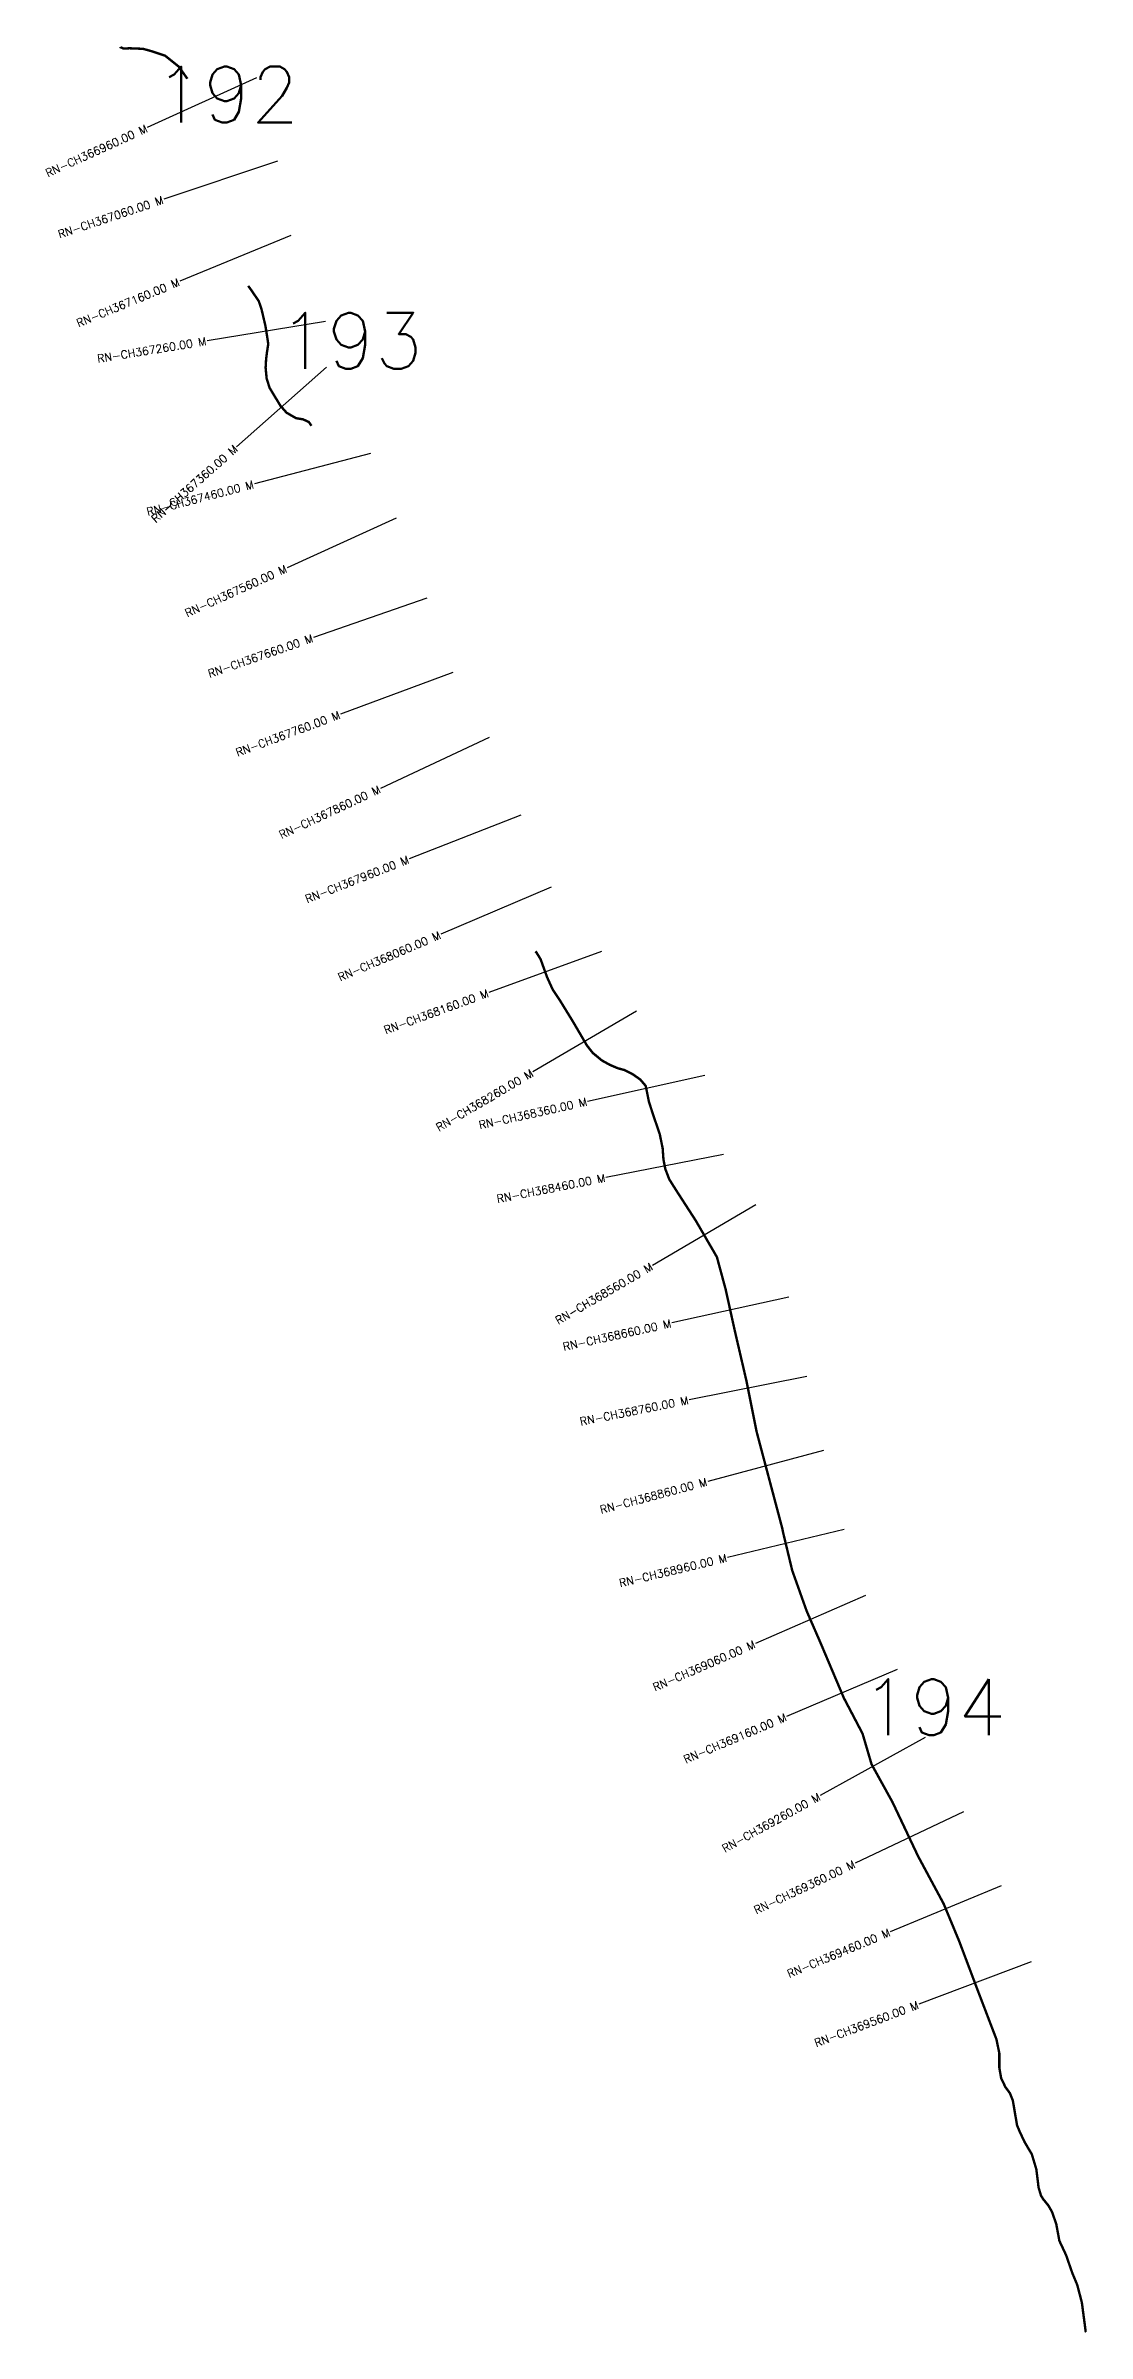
# Model space of a CAD drawing. Header units: metres. Extents: x 298696 to 302124, y 1966590 to 1969499.
# Drawn here: x 298696 to 299998, y 1966590 to 1969449 of the extents above; entities that cross this region are included whole.
import ezdxf
from ezdxf.enums import TextEntityAlignment as Align

# ---------------------------------------------------------------- set-up
doc = ezdxf.new("R2010")
doc.units = ezdxf.units.M
doc.header["$MEASUREMENT"] = 0
for name, color, linetype in [('CS', 134, 'Continuous'), ('CSMark', 6, 'Continuous'), ('NATURALLY PROTECTED', 3, 'Continuous')]:
    doc.layers.add(name, color=color, linetype=linetype)
doc.styles.get("Standard").update_dxf_attribs({"font": 'simplex.shx'})

msp = doc.modelspace()

# ---------------------------------------------------------------- linework, layer by layer
at = {"layer": 'CS'}
for p, q in [((298959.5, 1969409.2), (298823, 1969347)), ((298985.7, 1969305.1), (298843.5, 1969257.5)), ((299002.3, 1969212.1), (298863.6, 1969154.9)), ((299045.8, 1969104.6), (298897.7, 1969080.4)), ((299047, 1969047.5), (298934.5, 1968948.2)), ((299102, 1968939.6), (298956.9, 1968901.7)), ((299134.3, 1968858.7), (298997.7, 1968796.8)), ((299172.3, 1968758.9), (299030.6, 1968709.7)), ((299205, 1968666.1), (299064.4, 1968613.8)), ((299250.4, 1968584.7), (299114.5, 1968521.1)), ((299290.1, 1968487.7), (299150.4, 1968433)), ((299328, 1968397.5), (299190, 1968338.8)), ((299391, 1968317.2), (299250, 1968265.9)), ((299434.4, 1968242.8), (299305.1, 1968166.7)), ((299520, 1968162.2), (299373.5, 1968129.9)), ((299543.5, 1968063.7), (299396.4, 1968034.6)), ((299584, 1968000.4), (299454.4, 1967924.9)), ((299625, 1967885.2), (299478.6, 1967852.9)), ((299647.4, 1967786.2), (299500.3, 1967756.8)), ((299668.6, 1967693.4), (299523.7, 1967654.8)), ((299694.1, 1967594.7), (299548.2, 1967559.8)), ((299720.7, 1967512.3), (299583.2, 1967452.4)), ((299760.3, 1967419.7), (299622.2, 1967361.1)), ((299795.6, 1967335), (299664.3, 1967262.3)), ((299843.4, 1967241.9), (299707.9, 1967177.7)), ((299890.5, 1967149.5), (299751.9, 1967092)), ((299928, 1967054.2), (299787.6, 1967001.3))]:
    msp.add_line(p, q, dxfattribs=at)
at = {"layer": 'NATURALLY PROTECTED', "const_width": 3, "flags": 128}
for points in [[(298789, 1969447.9), (298789.1, 1969447.7), (298793.5, 1969445.8), (298800.7, 1969446.2), (298817.6, 1969445.5), (298827.1, 1969442.9), (298845.3, 1969436.9), (298862.2, 1969423.4), (298873.1, 1969408.1)], [(298949.2, 1969149.3), (298949.9, 1969148.2), (298953.2, 1969143.6), (298962.3, 1969130.2), (298965.7, 1969120.4), (298970.7, 1969099.1), (298972.9, 1969085.3), (298974.2, 1969076.5), (298972.5, 1969065.6), (298971.5, 1969057.3), (298970.9, 1969046.8), (298972.2, 1969033.5), (298975.9, 1969021.7), (298989.4, 1968999.4), (298997.1, 1968990.7), (299008.8, 1968983.9), (299017.7, 1968982.4), (299024.9, 1968979.1), (299028.2, 1968974.3)], [(299308.2, 1968317.3), (299309.5, 1968316.1), (299314.8, 1968307.3), (299322.9, 1968284.9), (299329.9, 1968269.6), (299339, 1968255.9), (299355.4, 1968229.2), (299372.6, 1968199.8), (299379.9, 1968190.5), (299391.4, 1968181), (299401.4, 1968175.5), (299411, 1968171.4), (299419.8, 1968169), (299430.2, 1968163.6), (299439.3, 1968157.2), (299446, 1968149.4), (299447.4, 1968143.1), (299450.1, 1968129.5), (299456.2, 1968110.8), (299463.7, 1968088.9), (299467.3, 1968071.2), (299468.3, 1968057.3), (299470.7, 1968045.2), (299475.6, 1968032.4), (299486.1, 1968015.8), (299508.6, 1967981), (299535.1, 1967935.4), (299546, 1967895.2), (299557.6, 1967842.7), (299571.9, 1967781.2), (299584.9, 1967716.5), (299616.7, 1967596.8), (299618.2, 1967589.7), (299629.3, 1967543.5), (299647.3, 1967493), (299664.5, 1967453.5), (299693.8, 1967384.3), (299717.2, 1967339.7), (299728.5, 1967301.3), (299754.6, 1967254.1), (299786.7, 1967186.3), (299818.7, 1967126.8), (299838.2, 1967079.8), (299861.5, 1967018), (299877.9, 1966975.1), (299884.6, 1966957.6), (299888.2, 1966940.2), (299888.2, 1966922.2), (299890.5, 1966909), (299895.8, 1966897.9), (299901.4, 1966890.3), (299905.1, 1966881.1), (299907.3, 1966868.1), (299910.4, 1966850.1), (299913.9, 1966841.7), (299919.9, 1966829), (299928.9, 1966813.8), (299934.5, 1966795.1), (299937.3, 1966772.3), (299940.4, 1966762), (299943.3, 1966757.5), (299949.5, 1966749.9), (299954.1, 1966741.9), (299959.4, 1966726.7), (299963.3, 1966705.7), (299971.7, 1966687.8), (299979.4, 1966665.6), (299985.6, 1966650.7), (299991.4, 1966628.6), (299996.2, 1966592.3), (299996.7, 1966591.7)]]:
    msp.add_lwpolyline(points, dxfattribs=at)

# ---------------------------------------------------------------- texts
at = {"char_height": 70, "attachment_point": 1}
for s, insert in [('192', (298832.5, 1969423.4)), ('193', (298987.4, 1969115.7)), ('194', (299716.3, 1967407.9))]:
    msp.add_mtext_dynamic_manual_height_columns(s, width=95.172, gutter_width=1, heights=[0], dxfattribs=dict(at, insert=insert))
at = {"layer": 'CSMark'}
for s, rotation, p in [('RN-CH366960.00 M', 24.5207, (298822.1, 1969346.6)), ('RN-CH367060.00 M', 18.5228, (298842.6, 1969257.1)), ('RN-CH367160.00 M', 22.3927, (298862.6, 1969154.5)), ('RN-CH367260.00 M', 9.2831, (298896.7, 1969080.3)), ('RN-CH367360.00 M', 41.4217, (298933.8, 1968947.5)), ('RN-CH367360.00 M', 41.4217, (298933.8, 1968947.5)), ('RN-CH367460.00 M', 14.642, (298955.9, 1968901.4)), ('RN-CH367460.00 M', 14.642, (298955.9, 1968901.4)), ('RN-CH367560.00 M', 24.3855, (298996.7, 1968796.4)), ('RN-CH367560.00 M', 24.3855, (298996.7, 1968796.4)), ('RN-CH367660.00 M', 19.1507, (299029.7, 1968709.3)), ('RN-CH367760.00 M', 20.4016, (299063.5, 1968613.5)), ('RN-CH367760.00 M', 20.4016, (299063.5, 1968613.5)), ('RN-CH367860.00 M', 25.0598, (299113.6, 1968520.7)), ('RN-CH367860.00 M', 25.0598, (299113.6, 1968520.7)), ('RN-CH367960.00 M', 21.4093, (299149.5, 1968432.6)), ('RN-CH368060.00 M', 23.0594, (299189.1, 1968338.4)), ('RN-CH368160.00 M', 19.9763, (299249.1, 1968265.6)), ('RN-CH368260.00 M', 30.4747, (299304.2, 1968166.2)), ('RN-CH368360.00 M', 12.4141, (299372.5, 1968129.7)), ('RN-CH368460.00 M', 11.1722, (299395.4, 1968034.5)), ('RN-CH368560.00 M', 30.2181, (299453.6, 1967924.4)), ('RN-CH368660.00 M', 12.4577, (299477.6, 1967852.7)), ('RN-CH368760.00 M', 11.3168, (299499.4, 1967756.6)), ('RN-CH368860.00 M', 14.8784, (299522.7, 1967654.6)), ('RN-CH368960.00 M', 13.4458, (299547.3, 1967559.6)), ('RN-CH369060.00 M', 23.5336, (299582.3, 1967452)), ('RN-CH369160.00 M', 22.9894, (299621.3, 1967360.7)), ('RN-CH369260.00 M', 28.9748, (299663.5, 1967261.8)), ('RN-CH369360.00 M', 25.3482, (299707, 1967177.2)), ('RN-CH369460.00 M', 22.5439, (299751, 1967091.7)), ('RN-CH369560.00 M', 20.6253, (299786.7, 1967001))]:
    msp.add_text(s, height=10, rotation=rotation, dxfattribs=at).set_placement(p, align=Align.MIDDLE_RIGHT)

doc.saveas('drawing.dxf')
